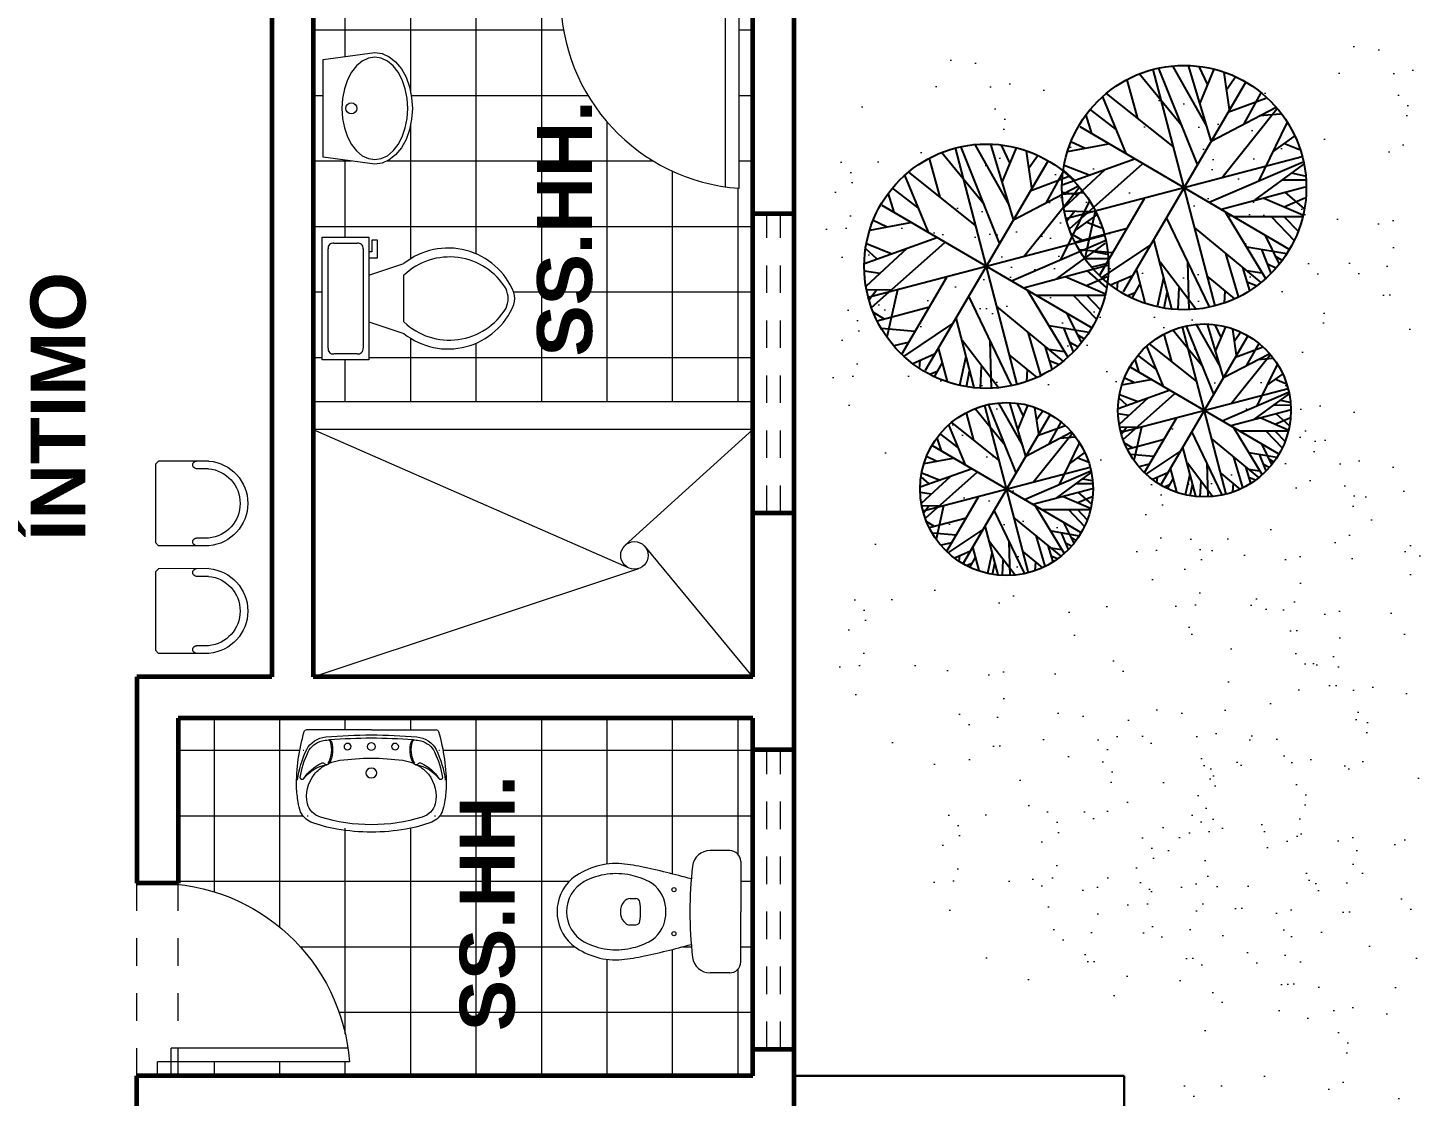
# Model space of a CAD drawing. Header units: millimetres. Extents: x 287 to 445, y 520 to 576.
# Drawn here: x 360.89 to 365.92, y 547.89 to 551.77 of the extents above; entities that cross this region are included whole.
import ezdxf

# ---------------------------------------------------------------- set-up
doc = ezdxf.new("R2010")
doc.units = ezdxf.units.MM
doc.header["$LTSCALE"] = 0.015
doc.linetypes.add('DASHED2', pattern=[9.525, 6.35, -3.175])
for name, color, linetype, lineweight in [('Muebles', 11, 'Continuous', 20), ('Muros', 41, 'Continuous', 60), ('Muros Bajos', 20, 'Continuous', 30), ('pasto', 56, 'Continuous', 5), ('Proyecciones', 46, 'Continuous', 0), ('Puertas', 31, 'Continuous', 20), ('Texto', 133, 'Continuous', 20), ('Texturas', 38, 'Continuous', 0), ('Ventanas', 130, 'Continuous', 20)]:
    doc.layers.add(name, color=color, linetype=linetype, lineweight=lineweight)
doc.layers.add('puntos alameda', color=94, linetype='Continuous')
pattern_1 = [(270, (-171.35843, 957.05423), (0.238125, 1e-17), []), (7e-15, (-171.35843, 957.05423), (0, 0.238125), [])]

# ---------------------------------------------------------------- blocks, each defined once
blk = doc.blocks.new('Inodoro01')
at = {"layer": 'Muebles'}
for p, q in [((431.0297, 548.5726), (430.9581, 548.5726)), ((431.0697, 548.5326), (431.0697, 548.3501)), ((430.6681, 548.3981), (430.6881, 548.3981)), ((431.0697, 548.1676), (431.0697, 548.3501)), ((430.6681, 548.3021), (430.6881, 548.3021)), ((431.0297, 548.1276), (430.9581, 548.1276))]:
    blk.add_line(p, q, dxfattribs=at)
for centre in [(430.8267, 548.4301), (430.8267, 548.2701)]:
    blk.add_circle(centre, 0.0075, dxfattribs=at)
for centre, radius, start, end in [((430.9581, 548.5086), 0.064, 90, 173.2069), ((431.0297, 548.5326), 0.04, 0, 90), ((430.6163, 548.2653), 0.26, 87.6972, 128.7131), ((430.581, 547.9269), 0.6, 77.7093, 85.6206), ((430.2071, 546.064), 2.5, 74.1539, 78.4256), ((432.2887, 548.3501), 1.404, 173.2069, 180), ((430.5617, 548.3501), 0.16, 132.4362, 180), ((430.5617, 548.3501), 0.1256, 119.1161, 180), ((430.6168, 548.2388), 0.2497, 77.6166, 117.7303), ((430.62, 548.2378), 0.25, 62.5973, 78.3805), ((430.6818, 548.3571), 0.1156, 6.2419, 62.5973), ((430.6681, 548.3681), 0.03, 90, 143.1301), ((430.6881, 548.3831), 0.015, 6.6492, 90), ((430.5617, 548.3501), 0.16, 180, 227.5638), ((430.5617, 548.3501), 0.1256, 180, 240.8839), ((430.6921, 548.3501), 0.06, 143.1301, 180), ((430.6921, 548.3501), 0.06, 180, 216.8699), ((430.4051, 548.3501), 0.3, 0, 6.6492), ((430.4051, 548.3501), 0.3, 353.3508, 0), ((430.6178, 548.3501), 0.18, 0, 6.2419), ((430.6178, 548.3501), 0.18, 353.7581, 0), ((432.2887, 548.3501), 1.404, 180, 186.7931), ((430.6681, 548.3321), 0.03, 216.8699, 270), ((430.6881, 548.3171), 0.015, 270, 353.3508), ((430.6818, 548.3431), 0.1156, 297.4027, 353.7581), ((430.6163, 548.4349), 0.26, 231.2869, 272.3028), ((430.6168, 548.4614), 0.2497, 242.2697, 282.3834), ((430.62, 548.4624), 0.25, 281.6195, 297.4027), ((430.2071, 550.6363), 2.5, 281.5744, 285.8461), ((430.581, 548.7734), 0.6, 274.3794, 282.2907), ((430.9581, 548.1916), 0.064, 186.7931, 270), ((431.0297, 548.1676), 0.04, 270, 0)]:
    blk.add_arc(centre, radius, start, end, dxfattribs=at)
blk = doc.blocks.new('lavado01')
at = {"layer": 'Muebles'}
for q in [(431.0722, 547.9867), (431.0722, 547.5185)]:
    blk.add_line((431.0722, 547.7526), q, dxfattribs=at)
for centre, major_axis, start_param, end_param in [((430.7978, 547.9372), (0, -0.0778), 3.509542, 4.233442), ((430.8276, 547.8298), (0, -0.1902), 3.251717, 3.471059), ((430.8305, 547.8326), (0, -0.1556), 2.530502, 3.344376), ((430.897, 547.3344), (0, -0.6916), 3.197279, 3.285244), ((430.8705, 547.1605), (0, -0.8644), 2.885319, 3.151657), ((430.8462, 547.5919), (0, -0.4322), 2.729477, 3.031053), ((430.897, 548.0045), (0, -0.00692), 3.004018, 5.780923), ((430.8263, 547.8598), (0, -0.1582), 2.058891, 2.638863), ((430.8305, 547.8883), (0, -0.1313), 1.774316, 2.565809), ((430.8462, 547.5919), (0, -0.4234), 2.745531, 3.004018), ((431.063, 547.9867), (0, -0.0104), 1.570796, 2.885319), ((431.162, 547.7737), (0, -0.5187), 4.317781, 4.509376), ((430.8158, 547.913), (0, -0.0735), 3.344376, 4.377766), ((430.8393, 547.8467), (0, -0.1383), 2.12516, 2.530502), ((430.9648, 547.9108), (0, -0.0778), 1.848555, 2.745531), ((430.9695, 547.9091), (0, -0.086), 1.671495, 2.729477), ((431.2259, 547.7526), (0, -0.5619), 4.377766, 4.712389), ((430.954, 547.9149), (0, -0.0104), 3.796945, 5.851261), ((430.9437, 547.9299), (0, -0.00864), 0.655353, 2.058891), ((430.9512, 547.9082), (0, -0.00134), 2.680944, 4.925095), ((430.9984, 548.0232), (0, -0.1297), -0.432135, 0.265821), ((430.8393, 547.8467), (0, -0.1383), 1.718468, 2.006825), ((430.9984, 548.0232), (0, -0.1253), -0.432135, 0.265821), ((431.0266, 547.9126), (0, -0.0104), 0.114993, 1.263752), ((431.0263, 547.9081), (0, -0.0104), 0.265821, 1.699459), ((430.8982, 547.8895), (0, -0.1556), 1.699459, 1.848555), ((429.593, 547.7526), (0, -1.6303), 1.570796, 1.664023), ((429.593, 547.7526), (0, -1.6425), 1.570796, 1.671495), ((431.2758, 547.7526), (0, -0.6483), 4.517416, 4.712389), ((430.2769, 547.7526), (0, -0.778), 1.570796, 1.718468), ((431.2758, 547.7526), (0, -0.6483), 4.712389, 4.907362), ((431.2259, 547.7526), (0, -0.5619), -1.570796, -1.236173), ((430.2769, 547.7526), (0, -0.778), 1.423124, 1.570796), ((429.593, 547.7526), (0, -1.6303), 1.47757, 1.570796), ((429.593, 547.7526), (0, -1.6425), 1.470097, 1.570796), ((430.8393, 547.6585), (0, -0.1383), 1.134768, 1.423124), ((431.162, 547.7316), (0, -0.5187), -1.367783, -1.176189), ((430.8305, 547.6169), (0, -0.1313), 0.575783, 1.367277), ((430.954, 547.5904), (0, -0.0104), 3.573517, 5.627833), ((430.9512, 547.5971), (0, -0.00134), 4.499683, 6.743833), ((430.9984, 547.4821), (0, -0.1297), 2.875772, 3.573728), ((430.9984, 547.4821), (0, -0.1253), 2.875772, 3.573728), ((431.0266, 547.5927), (0, -0.0104), 1.87784, 3.0266), ((431.0263, 547.5972), (0, -0.0104), 1.442133, 2.875772), ((430.8982, 547.6158), (0, -0.1556), 1.293038, 1.442133), ((430.8158, 547.5922), (0, -0.0735), -1.236173, -0.202783), ((430.8305, 547.6727), (0, -0.1556), -0.202783, 0.61109), ((430.8263, 547.6454), (0, -0.1582), 0.502729, 1.082702), ((430.8393, 547.6585), (0, -0.1383), 0.61109, 1.016433), ((430.9437, 547.5753), (0, -0.00864), 1.082702, 2.48624), ((430.9648, 547.5945), (0, -0.0778), 0.396061, 1.293038), ((430.9695, 547.5962), (0, -0.086), 0.412116, 1.470097), ((430.7978, 547.568), (0, -0.0778), -1.09185, -0.36795), ((430.8276, 547.6754), (0, -0.1902), -0.329466, -0.110124), ((430.8705, 548.3447), (0, -0.8644), -0.010064, 0.256274), ((430.8462, 547.9134), (0, -0.4322), 0.11054, 0.412116), ((430.897, 547.5008), (0, -0.00692), 3.643855, 6.42076), ((430.8462, 547.9133), (0, -0.4234), 0.137574, 0.396061), ((431.063, 547.5185), (0, -0.0104), 0.256274, 1.570796), ((430.897, 548.1708), (0, -0.6916), -0.143651, -0.055686)]:
    blk.add_ellipse(centre, major_axis=major_axis, ratio=0.888889, start_param=start_param, end_param=end_param, dxfattribs=at)
for centre, major_axis in [((431.0107, 547.8391), (0, -0.013)), ((430.9147, 547.7526), (0, -0.0199)), ((431.0107, 547.7526), (0, -0.0151)), ((431.0107, 547.6662), (0, -0.013))]:
    blk.add_ellipse(centre, major_axis=major_axis, ratio=0.888889, dxfattribs=at)
blk = doc.blocks.new('P02')
at = {"layer": 'Proyecciones', "linetype": 'DASHED2'}
for p, q in [((454.1652, 543.0906), (454.8652, 543.0906)), ((454.1652, 542.9406), (454.8652, 542.9406))]:
    blk.add_line(p, q, dxfattribs=at)
at = {"layer": 'Puertas'}
for p, q in [((454.2152, 543.7138), (454.2152, 543.0156)), ((454.2652, 543.7084), (454.2652, 543.0656)), ((454.1652, 543.0656), (454.2652, 543.0656)), ((454.1652, 543.0156), (454.2152, 543.0156))]:
    blk.add_line(p, q, dxfattribs=at)
blk.add_arc((454.1652, 543.0156), 0.7, 0, 85.904, dxfattribs=at)
blk = doc.blocks.new('inodoro 02')
at = {"layer": 'Muebles'}
for p, q in [((418.6054, 542.4578, 0.0856), (418.6054, 542.9032, 0.0856)), ((418.6054, 542.9032, 0.0856), (418.7751, 542.9032, 0.0856)), ((418.6266, 542.5002, 0.0856), (418.6266, 542.8608, 0.0856)), ((418.6478, 542.882, 0.0856), (418.7327, 542.882, 0.0856)), ((418.7539, 542.8608, 0.0856), (418.7539, 542.5002, 0.0856)), ((418.7751, 542.9032, 0.0856), (418.7751, 542.4578, 0.0856)), ((418.8069, 542.8926, 0.0856), (418.7857, 542.8926, 0.0856)), ((418.7857, 542.8926, 0.0856), (418.7857, 542.8502, 0.0856)), ((418.8069, 542.829, 0.0856), (418.8069, 542.8926, 0.0856)), ((418.7857, 542.8502, 0.0856), (418.7751, 542.8502, 0.0856)), ((418.7751, 542.829, 0.0856), (418.8069, 542.829, 0.0856)), ((418.7751, 542.7654, 0.0856), (418.9024, 542.8078, 0.0856)), ((418.9024, 542.5957, 0.0856), (418.9024, 542.7654, 0.0856)), ((418.7751, 542.5957, 0.0856), (418.9024, 542.5532, 0.0856)), ((418.7751, 542.4578, 0.0856), (418.6054, 542.4578, 0.0856)), ((418.7327, 542.479, 0.0856), (418.6478, 542.479, 0.0856))]:
    blk.add_line(p, q, dxfattribs=at)
for centre, radius, start, end in [((418.6452, 542.8635, 0.0856), 0.0187, 81.8699, 188.1301), ((418.7353, 542.8635, 0.0856), 0.0187, 351.8699, 98.1301), ((419.0632, 542.6059, 0.0856), 0.2581, 22.0286, 128.5309), ((419.0682, 542.5914, 0.0856), 0.2403, 31.0532, 133.6323), ((419.1967, 542.6805, 0.0856), 0.0848, 335.7318, 24.2682), ((419.0632, 542.7552, 0.0856), 0.2581, 231.4693, 337.9716), ((419.2205, 542.6805, 0.0856), 0.0848, 344.8605, 15.1395), ((419.0682, 542.7696, 0.0856), 0.2403, 226.3679, 328.947), ((418.6452, 542.4976, 0.0856), 0.0187, 171.8699, 278.1301), ((418.7353, 542.4976, 0.0856), 0.0187, 261.8699, 8.1301)]:
    blk.add_arc(centre, radius, start, end, dxfattribs=at)
blk = doc.blocks.new('lavado 02')
at = {"layer": 'Muebles', "linetype": 'Continuous'}
for p, q in [((419.4792, 542.2666), (419.5047, 542.4545)), ((419.5047, 542.4545), (419.859, 542.4545)), ((419.5047, 542.4542), (419.5048, 542.4542)), ((419.8588, 542.4542), (419.859, 542.4542)), ((419.859, 542.4545), (419.885, 542.2666)), ((419.5784, 542.3661), (419.5502, 542.3512)), ((419.6106, 542.3771), (419.5784, 542.3661)), ((419.6455, 542.384), (419.6106, 542.3771)), ((419.6818, 542.3863), (419.6455, 542.384)), ((419.7182, 542.384), (419.6818, 542.3863)), ((419.7531, 542.3771), (419.7182, 542.384)), ((419.7853, 542.3661), (419.7531, 542.3771)), ((419.8135, 542.3512), (419.7853, 542.3661)), ((419.5098, 542.3124), (419.4992, 542.2899)), ((419.527, 542.3331), (419.5098, 542.3124)), ((419.5502, 542.3512), (419.527, 542.3331)), ((419.8367, 542.3331), (419.8135, 542.3512)), ((419.8539, 542.3124), (419.8367, 542.3331)), ((419.8645, 542.2899), (419.8539, 542.3124)), ((419.4826, 542.2399), (419.4792, 542.2666)), ((419.4992, 542.2899), (419.4961, 542.2666)), ((419.4961, 542.2666), (419.4992, 542.2432)), ((419.868, 542.2666), (419.8645, 542.2899)), ((419.8645, 542.2432), (419.868, 542.2666)), ((419.885, 542.2666), (419.8811, 542.2399)), ((419.4942, 542.2142), (419.4826, 542.2399)), ((419.5129, 542.1906), (419.4942, 542.2142)), ((419.4992, 542.2432), (419.5098, 542.2208)), ((419.5098, 542.2208), (419.527, 542.2001)), ((419.8367, 542.2001), (419.8539, 542.2208)), ((419.8695, 542.2142), (419.8507, 542.1906)), ((419.8539, 542.2208), (419.8645, 542.2432)), ((419.8811, 542.2399), (419.8695, 542.2142)), ((419.5382, 542.1698), (419.5129, 542.1906)), ((419.527, 542.2001), (419.5502, 542.1819)), ((419.569, 542.1528), (419.5382, 542.1698)), ((419.5502, 542.1819), (419.5784, 542.167)), ((419.6041, 542.1402), (419.569, 542.1528)), ((419.5784, 542.167), (419.6106, 542.156)), ((419.6106, 542.156), (419.6455, 542.1492)), ((419.7182, 542.1492), (419.7531, 542.156)), ((419.7531, 542.156), (419.7853, 542.167)), ((419.7947, 542.1528), (419.7596, 542.1402)), ((419.7853, 542.167), (419.8135, 542.1819)), ((419.8255, 542.1698), (419.7947, 542.1528)), ((419.8135, 542.1819), (419.8367, 542.2001)), ((419.8507, 542.1906), (419.8255, 542.1698)), ((419.6422, 542.1324), (419.6041, 542.1402)), ((419.6818, 542.1298), (419.6422, 542.1324)), ((419.6455, 542.1492), (419.6818, 542.1469)), ((419.6818, 542.1469), (419.7182, 542.1492)), ((419.7215, 542.1324), (419.6818, 542.1298)), ((419.7596, 542.1402), (419.7215, 542.1324))]:
    blk.add_line(p, q, dxfattribs=at)
blk.add_circle((419.6818, 542.3518), 0.0203, dxfattribs=at)
blk = doc.blocks.new('sila')
at = {"layer": 'Muebles'}
for p, q in [((422.0537, 545.4777), (421.9238, 545.3478)), ((422.0726, 545.457), (422.0418, 545.4262)), ((421.9238, 545.332), (421.9238, 545.3478)), ((422.1258, 545.1301), (421.9238, 545.332)), ((422.2508, 545.2788), (422.22, 545.248)), ((422.2715, 545.2599), (422.1416, 545.1301)), ((422.1416, 545.1301), (422.1258, 545.1301))]:
    blk.add_line(p, q, dxfattribs=at)
for centre, radius, start, end in [((422.1531, 545.3593), 0.1546, 319.9791, 130.0209), ((422.1531, 545.3593), 0.1266, 320.5027, 129.4973), ((422.0319, 545.4361), 0.014, 135, 315), ((422.2299, 545.2381), 0.014, 135, 315)]:
    blk.add_arc(centre, radius, start, end, dxfattribs=at)
blk = doc.blocks.new('Tree - deciduous plan')
for p, q in [((-22.0458, 42.0753), (-16.5881, 57.6486)), ((-21.1656, 55.8436), (-0.0388, 45.0094)), ((-12.5388, 54.9406), (-7.9613, 59.4546)), ((-12.3627, 32.1443), (-12.5388, 58.7776)), ((-5.3205, 59.6806), (16.5105, 16.7963)), ((2.426, 54.9406), (-1.4472, 59.9056)), ((0, 59.9996), (0, -60)), ((0.4894, 48.6208), (3.6584, 59.6806)), ((18.2711, 35.5298), (5.419, 59.6806)), ((9.8203, 51.5549), (12.8133, 58.5516)), ((19.6795, 19.5047), (16.3344, 57.6486)), ((17.0387, 51.1035), (23.2006, 55.1666)), ((-32.6092, 50.4264), (-23.2782, 23.5674)), ((-31.2008, 51.1035), (-0.2149, 20.1818)), ((-26.4472, 46.5894), (-26.2712, 53.8116)), ((17.7429, 43.6552), (25.4894, 54.2636)), ((31.6513, 50.8778), (30.2429, 30.5643)), ((31.1232, 42.5267), (35.8767, 48.1693)), ((42, 42), (-42, -42)), ((42, -42), (-42, 42)), ((-40.1797, 44.558), (-36.4825, 43.2038)), ((-37.0107, 47.0408), (-35.25, 35.5298)), ((-45.8134, 38.2383), (-40.5318, 33.0471)), ((-43.8768, 36.4326), (-44.405, 40.2696)), ((36.2288, 25.1474), (48.9049, 35.0784)), ((37.1091, 37.1098), (46.6161, 37.5612)), ((-53.2078, 27.4044), (-40.1797, 20.859)), ((-49.8627, 32.8214), (-32.7853, 32.8214)), ((23.3767, 23.3417), (53.3063, 27.4044)), ((-32.2571, 20.6333), (-59.1937, 9.348)), ((-56.0247, 20.859), (-20.8134, 20.859)), ((-54.7923, 24.4702), (-47.75, 21.0847)), ((54.3626, 25.3731), (20.9119, 0.3198)), ((-57.081, 17.9248), (-47.0458, 14.7649)), ((38.5175, 13.4107), (58.2359, 13.6364)), ((-59.7219, 2.8025), (-12.0106, 12.0565)), ((-58.6656, 12.7336), (-35.9543, 7.5424)), ((29.3626, -6.6771), (59.4682, 7.091)), ((-54.6162, -24.7335), (-20.2853, 0.0941)), ((-60, 0), (60, 0)), ((-59.7219, -4.8714), (-54.2641, -6.6771)), ((-45.2853, -0.1316), (-59.0177, -10.0627)), ((9.2922, -9.1598), (59.6443, -2.8401)), ((-58.4895, -12.3197), (-36.4825, -11.6426)), ((-10.074, -10.0627), (-2.5036, -59.7178)), ((26.3697, -18.4138), (58.9401, -9.8369)), ((-57.081, -18.4138), (-45.2853, -17.9624)), ((-52.6797, -18.188), (-55.4966, -22.0251)), ((-53.2078, -27.442), (-16.7641, -16.6081)), ((-47.2219, -19.3166), (-50.2148, -26.3135)), ((-19.9331, -20.2194), (-28.5599, -52.721)), ((-14.8275, -15.0282), (-14.6515, -57.6865)), ((-0.0388, -19.0909), (25.8415, -53.8495)), ((18.6232, -18.6394), (26.7218, -53.3981)), ((18.7992, -18.6394), (57.3556, -17.2853)), ((38.1654, -18.188), (52.426, -29.0219)), ((-35.9543, -22.4765), (-44.0529, -40.5329)), ((45.9119, -24.0564), (55.595, -22.2508)), ((-38.9472, -29.0219), (-51.4472, -30.6018)), ((-46.5177, -30.1504), (-49.5106, -33.536)), ((-32.4331, -32.4075), (-48.1021, -35.5674)), ((-14.6515, -32.1818), (-3.912, -59.4922)), ((30.419, -30.1504), (32.3556, -50.0125)), ((31.4753, -31.279), (49.6091, -33.3103)), ((41.5105, -32.6332), (46.088, -38.0501)), ((-43.7008, -34.6645), (-46.6937, -37.373)), ((-24.6867, -37.8244), (-38.7712, -45.7241)), ((-14.6515, -36.2445), (-27.6797, -52.9467)), ((-6.2008, -36.2445), (17.919, -57.0094)), ((22.8485, -36.4702), (35.3485, -48.4326)), ((-26.2712, -43.9185), (-34.7219, -48.6583)), ((-14.6515, -47.3041), (-25.0388, -54.3009)), ((-21.5177, -45.4984), (-19.9331, -56.1065)), ((-8.4895, -47.5298), (-11.4825, -58.5893)), ((5.9471, -46.6269), (10.5246, -58.5893)), ((24.7852, -44.8213), (23.0246, -54.978)), ((-6.3768, -52.721), (-9.3698, -58.815)), ((8.4119, -53.1724), (3.8344, -59.4922))]:
    blk.add_line(p, q)
blk.add_circle((0, 0), 60)

msp = doc.modelspace()

# ---------------------------------------------------------------- hatches: boundary and pattern name
at = {"layer": 'pasto', "ltscale": 0.3}
h = msp.add_hatch(dxfattribs=at)
h.set_pattern_fill('AR-SAND', color=256, scale=0.008, angle=90, style=0)
h.set_pattern_definition([(52.5, (145.93798, 567.0669), (0.3915306, -0.01280025), [0, -0.308864, 0, -0.34544, 0, -0.3302]), (82.5, (145.938, 567.0669), (0.5734601, 0.3596186), [0, -0.166624, 0, -0.278384, 0, -0.10668]), (122.5, (145.93798, 566.81695), (0.00114975, 0.6327939), [0, -0.1016, 0, -0.36576, 0, -0.47752]), (132.5, (145.938, 566.81695), (0.1783435, 0.6108452), [0, -0.0508, 0, -0.239776, 0, -0.27432])])
edge = h.paths.add_edge_path()
edge.add_arc((365.7924, 551.131), 0.5882, 90, 450, ccw=False)
h = msp.add_hatch(dxfattribs=at)
h.set_pattern_fill('AR-SAND', color=256, scale=0.008, angle=90, style=0)
h.set_pattern_definition([(52.5, (144.47133, 567.01793), (0.3915306, -0.01280025), [0, -0.308864, 0, -0.34544, 0, -0.3302]), (82.5, (144.47133, 567.01793), (0.5734601, 0.3596186), [0, -0.166624, 0, -0.278384, 0, -0.10668]), (122.5, (144.47133, 566.768), (0.00114975, 0.6327939), [0, -0.1016, 0, -0.36576, 0, -0.47752]), (132.5, (144.47133, 566.768), (0.1783435, 0.6108452), [0, -0.0508, 0, -0.239776, 0, -0.27432])])
edge = h.paths.add_edge_path()
edge.add_arc((364.3258, 551.082), 0.5882, 90, 450, ccw=False)
h = msp.add_hatch(dxfattribs=at)
h.set_pattern_fill('AR-SAND', color=256, scale=0.008, angle=90, style=0)
h.set_pattern_definition([(52.5, (145.2291, 566.87106), (0.3915306, -0.01280025), [0, -0.308864, 0, -0.34544, 0, -0.3302]), (82.5, (145.2291, 566.87106), (0.5734601, 0.3596186), [0, -0.166624, 0, -0.278384, 0, -0.10668]), (122.5, (145.2291, 566.62112), (0.00114975, 0.6327939), [0, -0.1016, 0, -0.36576, 0, -0.47752]), (132.5, (145.2291, 566.6211), (0.1783435, 0.6108452), [0, -0.0508, 0, -0.239776, 0, -0.27432])])
edge = h.paths.add_edge_path()
edge.add_arc((365.0836, 550.9352), 0.5882, 90, 450, ccw=False)
h = msp.add_hatch(dxfattribs=at)
h.set_pattern_fill('AR-SAND', color=256, scale=0.008, angle=90, style=0)
h.set_pattern_definition([(52.5, (144.49577, 566.4794), (0.3915306, -0.01280025), [0, -0.308864, 0, -0.34544, 0, -0.3302]), (82.5, (144.49577, 566.4794), (0.5734601, 0.3596186), [0, -0.166624, 0, -0.278384, 0, -0.10668]), (122.5, (144.49577, 566.22946), (0.00114975, 0.6327939), [0, -0.1016, 0, -0.36576, 0, -0.47752]), (132.5, (144.4958, 566.22946), (0.1783435, 0.6108452), [0, -0.0508, 0, -0.239776, 0, -0.27432])])
edge = h.paths.add_edge_path()
edge.add_arc((364.3502, 550.5435), 0.5882, 90, 450, ccw=False)
h = msp.add_hatch(dxfattribs=at)
h.set_pattern_fill('AR-SAND', color=256, scale=0.008, angle=90, style=0)
h.set_pattern_definition([(52.5, (145.60026, 565.846), (0.3915306, -0.01280025), [0, -0.308864, 0, -0.34544, 0, -0.3302]), (82.5, (145.60026, 565.846), (0.5734601, 0.3596186), [0, -0.166624, 0, -0.278384, 0, -0.10668]), (122.5, (145.60026, 565.59607), (0.00114975, 0.6327939), [0, -0.1016, 0, -0.36576, 0, -0.47752]), (132.5, (145.60026, 565.59607), (0.1783435, 0.6108452), [0, -0.0508, 0, -0.239776, 0, -0.27432])])
edge = h.paths.add_edge_path()
edge.add_arc((365.4547, 549.9101), 0.5882, 90, 450, ccw=False)
h = msp.add_hatch(dxfattribs=at)
h.set_pattern_fill('AR-SAND', color=256, scale=0.008, angle=90, style=0)
h.set_pattern_definition([(52.5, (145.74243, 565.6471), (0.3915306, -0.01280025), [0, -0.308864, 0, -0.34544, 0, -0.3302]), (82.5, (145.74243, 565.6471), (0.5734601, 0.3596186), [0, -0.166624, 0, -0.278384, 0, -0.10668]), (122.5, (145.74243, 565.39717), (0.00114975, 0.6327939), [0, -0.1016, 0, -0.36576, 0, -0.47752]), (132.5, (145.74243, 565.3972), (0.1783435, 0.6108452), [0, -0.0508, 0, -0.239776, 0, -0.27432])])
edge = h.paths.add_edge_path()
edge.add_arc((365.5969, 549.7112), 0.5882, 90, 450, ccw=False)
h = msp.add_hatch(dxfattribs=at)
h.set_pattern_fill('AR-SAND', color=256, scale=0.008, angle=90, style=0)
h.set_pattern_definition([(52.5, (144.52022, 565.4268), (0.3915306, -0.01280025), [0, -0.308864, 0, -0.34544, 0, -0.3302]), (82.5, (144.5202, 565.4268), (0.5734601, 0.3596186), [0, -0.166624, 0, -0.278384, 0, -0.10668]), (122.5, (144.52022, 565.17686), (0.00114975, 0.6327939), [0, -0.1016, 0, -0.36576, 0, -0.47752]), (132.5, (144.5202, 565.17686), (0.1783435, 0.6108452), [0, -0.0508, 0, -0.239776, 0, -0.27432])])
edge = h.paths.add_edge_path()
edge.add_arc((364.3747, 549.4909), 0.5882, 90, 450, ccw=False)
h = msp.add_hatch(dxfattribs=at)
h.set_pattern_fill('AR-SAND', color=256, scale=0.008, angle=90, style=0)
h.set_pattern_definition([(52.5, (145.79143, 564.82375), (0.3915306, -0.01280025), [0, -0.308864, 0, -0.34544, 0, -0.3302]), (82.5, (145.79143, 564.82375), (0.5734601, 0.3596186), [0, -0.166624, 0, -0.278384, 0, -0.10668]), (122.5, (145.79143, 564.57382), (0.00114975, 0.6327939), [0, -0.1016, 0, -0.36576, 0, -0.47752]), (132.5, (145.79143, 564.5738), (0.1783435, 0.6108452), [0, -0.0508, 0, -0.239776, 0, -0.27432])])
edge = h.paths.add_edge_path()
edge.add_arc((365.6459, 548.8879), 0.5882, 90, 450, ccw=False)
h = msp.add_hatch(dxfattribs=at)
h.set_pattern_fill('AR-SAND', color=256, scale=0.008, angle=90, style=0)
h.set_pattern_definition([(52.5, (145.22172, 564.65502), (0.3915306, -0.01280025), [0, -0.308864, 0, -0.34544, 0, -0.3302]), (82.5, (145.2217, 564.655), (0.5734601, 0.3596186), [0, -0.166624, 0, -0.278384, 0, -0.10668]), (122.5, (145.2217, 564.4051), (0.00114975, 0.6327939), [0, -0.1016, 0, -0.36576, 0, -0.47752]), (132.5, (145.2217, 564.4051), (0.1783435, 0.6108452), [0, -0.0508, 0, -0.239776, 0, -0.27432])])
edge = h.paths.add_edge_path()
edge.add_arc((365.0762, 548.7191), 0.5882, 90, 450, ccw=False)
h = msp.add_hatch(dxfattribs=at)
h.set_pattern_fill('AR-SAND', color=256, scale=0.008, angle=90, style=0)
h.set_pattern_definition([(52.5, (144.86244, 564.64348), (0.3915306, -0.01280025), [0, -0.308864, 0, -0.34544, 0, -0.3302]), (82.5, (144.86244, 564.6435), (0.5734601, 0.3596186), [0, -0.166624, 0, -0.278384, 0, -0.10668]), (122.5, (144.86244, 564.39354), (0.00114975, 0.6327939), [0, -0.1016, 0, -0.36576, 0, -0.47752]), (132.5, (144.86244, 564.39354), (0.1783435, 0.6108452), [0, -0.0508, 0, -0.239776, 0, -0.27432])])
edge = h.paths.add_edge_path()
edge.add_arc((364.7169, 548.7076), 0.5882, 90, 450, ccw=False)
h = msp.add_hatch(dxfattribs=at)
h.set_pattern_fill('AR-SAND', color=256, scale=0.008, angle=90, style=0)
h.set_pattern_definition([(52.5, (145.56707, 564.5608), (0.3915306, -0.01280025), [0, -0.308864, 0, -0.34544, 0, -0.3302]), (82.5, (145.56707, 564.5608), (0.5734601, 0.3596186), [0, -0.166624, 0, -0.278384, 0, -0.10668]), (122.5, (145.56707, 564.31086), (0.00114975, 0.6327939), [0, -0.1016, 0, -0.36576, 0, -0.47752]), (132.5, (145.56707, 564.31086), (0.1783435, 0.6108452), [0, -0.0508, 0, -0.239776, 0, -0.27432])])
edge = h.paths.add_edge_path()
edge.add_arc((365.4215, 548.6249), 0.5882, 90, 450, ccw=False)
h = msp.add_hatch(dxfattribs=at)
h.set_pattern_fill('AR-SAND', color=256, scale=0.008, angle=90, style=0)
h.set_pattern_definition([(52.5, (145.71938, 563.65863), (0.3915306, -0.01280025), [0, -0.308864, 0, -0.34544, 0, -0.3302]), (82.5, (145.7194, 563.65863), (0.5734601, 0.3596186), [0, -0.166624, 0, -0.278384, 0, -0.10668]), (122.5, (145.71938, 563.4087), (0.00114975, 0.6327939), [0, -0.1016, 0, -0.36576, 0, -0.47752]), (132.5, (145.7194, 563.4087), (0.1783435, 0.6108452), [0, -0.0508, 0, -0.239776, 0, -0.27432])])
edge = h.paths.add_edge_path()
edge.add_arc((365.5738, 547.7227), 0.5882, 90, 450, ccw=False)
at = {"layer": 'Texturas'}
h = msp.add_hatch(dxfattribs=at)
h.set_pattern_fill('NET,_O', color=256, scale=0.075, angle=90)
h.set_pattern_definition(pattern_1)
h.paths.add_polyline_path([(363.5245, 550.4131), (363.5245, 551.8131), (363.4745, 551.8131), (363.4745, 551.1898, -0.362752), (362.8286, 551.8131), (362.8245, 551.8131), (361.9245, 551.8131), (361.9245, 550.4131)])
h.paths.add_polyline_path([(362.6549, 550.7669, -0.501323), (362.2548, 550.6618), (362.1276, 550.7042), (362.1276, 550.5663), (361.9579, 550.5663), (361.9579, 551.0118), (362.1276, 551.0118), (362.1276, 550.9587), (362.1382, 550.9587), (362.1382, 551.0012), (362.1594, 551.0012), (362.1594, 550.9375), (362.1276, 550.9375), (362.1276, 550.8739), (362.2548, 550.9163, -0.501317), (362.6549, 550.8112, -0.132891)], flags=16)
h.paths.add_polyline_path([(362.6265, 550.7542, -0.48008), (362.2548, 550.7042), (362.2548, 550.8739, -0.48008), (362.6265, 550.8239, -0.215004)], flags=0)
h.paths.add_polyline_path([(362.1064, 550.6087, -0.5), (362.0851, 550.5875), (362.0003, 550.5875, -0.5), (361.9791, 550.6087), (361.9791, 550.9694, -0.5), (362.0003, 550.9906), (362.0851, 550.9906, -0.5), (362.1064, 550.9694)], flags=0)
h.paths.add_polyline_path([(362.2457, 551.3369), (362.2249, 551.3116), (362.2013, 551.2929), (362.1756, 551.2813), (362.1489, 551.2779), (361.961, 551.3034), (361.961, 551.6577), (362.1489, 551.6837), (362.1756, 551.6798), (362.2013, 551.6682), (362.2249, 551.6494), (362.2457, 551.6242), (362.2627, 551.5934), (362.2753, 551.5583), (362.2831, 551.5202), (362.2857, 551.4805), (362.2831, 551.4409), (362.2753, 551.4028), (362.2627, 551.3677)], flags=16)
h.paths.add_polyline_path([(362.2336, 551.3489), (362.2154, 551.3257), (362.1948, 551.3085), (362.1723, 551.2979), (362.1489, 551.2948), (362.1256, 551.2979), (362.1031, 551.3085), (362.0825, 551.3257), (362.0643, 551.3489), (362.0494, 551.3771), (362.0384, 551.4093), (362.0316, 551.4442), (362.0293, 551.4805), (362.0316, 551.5169), (362.0384, 551.5518), (362.0494, 551.584), (362.0643, 551.6122), (362.0825, 551.6354), (362.1031, 551.6526), (362.1256, 551.6632), (362.1489, 551.6668), (362.1723, 551.6632), (362.1948, 551.6526), (362.2154, 551.6354), (362.2336, 551.6122), (362.2485, 551.584), (362.2595, 551.5518), (362.2663, 551.5169), (362.2686, 551.4805), (362.2663, 551.4442), (362.2595, 551.4093), (362.2485, 551.3771)], flags=0)
h.paths.add_polyline_path([(362.0637, 551.4602, -1), (362.0637, 551.5008, -1)], flags=0)
h.paths.add_polyline_path([(362.9672, 551.5199), (362.9672, 550.5677), (362.7102, 550.5677), (362.7102, 551.5199)], flags=25)
h = msp.add_hatch(dxfattribs=at)
h.set_pattern_fill('NET,_O', color=256, scale=0.075, angle=90)
h.set_pattern_definition(pattern_1)
h.paths.add_polyline_path([(363.5245, 547.9631), (363.5245, 549.2631), (361.4332, 549.2631), (361.4332, 548.6631), (361.4332, 548.659, -0.362752), (362.0564, 548.0131), (361.4332, 548.0131), (361.4332, 547.9631)])
h.paths.add_polyline_path([(363.119, 548.3964, -0.034533), (363.0371, 548.3844, -0.180901), (362.8641, 548.4413, -0.210568), (362.812, 548.5594, -0.210568), (362.8641, 548.6775, -0.180901), (363.0371, 548.7344, -0.034533), (363.119, 548.7224, -0.018641), (363.3001, 548.6782, -0.008455), (363.3049, 548.7255, -0.379899), (363.3684, 548.7819), (363.44, 548.7819, -0.414214), (363.48, 548.7419), (363.48, 548.5594), (363.48, 548.3769, -0.414214), (363.44, 548.3369), (363.3684, 548.3369, -0.379899), (363.3049, 548.3933, -0.008455), (363.3001, 548.4406, -0.018641)], flags=16)
h.paths.add_polyline_path([(363.2071, 548.579, 0.250976), (363.1454, 548.6691, 0.068976), (363.0807, 548.692, 0.176838), (362.9109, 548.6691, 0.272087), (362.8464, 548.5594, 0.272087), (362.9109, 548.4497, 0.176838), (363.0807, 548.4268, 0.068976), (363.1454, 548.4498, 0.250976), (363.2071, 548.5398, 0.027242), (363.2081, 548.5594, 0.027242)], flags=0)
h.paths.add_polyline_path([(363.237, 548.4869, -1), (363.237, 548.4719, -1)], flags=0)
h.paths.add_polyline_path([(363.0985, 548.5114), (363.0784, 548.5114, -0.236068), (363.0544, 548.5234, -0.162278), (363.0424, 548.5594, -0.162278), (363.0544, 548.5954, -0.236068), (363.0784, 548.6074), (363.0985, 548.6074, -0.380618), (363.1134, 548.5942, -0.029021), (363.1154, 548.5594, -0.029021), (363.1134, 548.5247, -0.380618)], flags=0)
h.paths.add_polyline_path([(363.237, 548.6469, -1), (363.237, 548.6319, -1)], flags=0)
edge = h.paths.add_edge_path(flags=16)
edge.add_ellipse((362.3211, 548.9469), major_axis=(0.0778, 0), ratio=0.888889, start_angle=297.4416, end_angle=338.918, ccw=False)
edge.add_ellipse((362.1575, 549.3111), major_axis=(0.5187, 0), ratio=0.888889, start_angle=281.6318, end_angle=292.6094, ccw=False)
edge.add_ellipse((362.1365, 549.4249), major_axis=(0.6483, 0), ratio=0.888889, start_angle=270, end_angle=281.1711, ccw=False)
edge.add_ellipse((362.1365, 549.4249), major_axis=(0.6483, 0), ratio=0.888889, start_angle=258.8289, end_angle=270, ccw=False)
edge.add_ellipse((362.1155, 549.3111), major_axis=(0.5187, 0), ratio=0.888889, start_angle=247.3906, end_angle=258.3682, ccw=False)
edge.add_ellipse((361.9519, 548.9469), major_axis=(0.0778, 0), ratio=0.888889, start_angle=201.082, end_angle=242.5584, ccw=False)
edge.add_ellipse((362.0593, 548.9767), major_axis=(0.1902, 0), ratio=0.888889, start_angle=186.3096, end_angle=198.877, ccw=False)
edge.add_ellipse((362.5547, 549.0461), major_axis=(0.6916, 0), ratio=0.888889, start_angle=183.1906, end_angle=188.2306, ccw=False)
edge.add_ellipse((362.7286, 549.0196), major_axis=(0.8644, 0), ratio=0.888889, start_angle=165.3166, end_angle=180.5766, ccw=False)
edge.add_ellipse((361.9024, 549.2121), major_axis=(0.0104, 0), ratio=0.888889, start_angle=90, end_angle=165.3166, ccw=False)
edge.add_line((361.9024, 549.2213), (362.1365, 549.2213))
edge.add_line((362.1365, 549.2213), (362.3706, 549.2213))
edge.add_ellipse((362.3706, 549.2121), major_axis=(0.0104, 0), ratio=0.888889, start_angle=14.6834, end_angle=90, ccw=False)
edge.add_ellipse((361.5444, 549.0196), major_axis=(0.8644, 0), ratio=0.888889, start_angle=359.4234, end_angle=374.6834, ccw=False)
edge.add_ellipse((361.7183, 549.0461), major_axis=(0.6916, 0), ratio=0.888889, start_angle=351.7694, end_angle=356.8094, ccw=False)
edge.add_ellipse((362.2137, 548.9767), major_axis=(0.1902, 0), ratio=0.888889, start_angle=341.123, end_angle=353.6904, ccw=False)
edge = h.paths.add_edge_path(flags=0)
edge.add_ellipse((362.2969, 548.9649), major_axis=(0.0735, 0), ratio=0.888889, start_angle=289.1725, end_angle=348.3814, ccw=False)
edge.add_ellipse((362.1365, 549.375), major_axis=(0.5619, 0), ratio=0.888889, start_angle=270, end_angle=289.1725, ccw=False)
edge.add_ellipse((362.1365, 549.375), major_axis=(0.5619, 0), ratio=0.888889, start_angle=250.8275, end_angle=270, ccw=False)
edge.add_ellipse((361.9761, 548.9649), major_axis=(0.0735, 0), ratio=0.888889, start_angle=191.6186, end_angle=250.8275, ccw=False)
edge.add_ellipse((362.0565, 548.9796), major_axis=(0.1556, 0), ratio=0.888889, start_angle=144.9871, end_angle=191.6186, ccw=False)
edge.add_ellipse((362.0424, 548.9884), major_axis=(0.1383, 0), ratio=0.888889, start_angle=121.7627, end_angle=144.9871, ccw=False)
edge.add_ellipse((362.0008, 548.9796), major_axis=(0.1313, 0), ratio=0.888889, start_angle=103.7574, end_angle=147.01)
edge.add_ellipse((361.8846, 549.0461), major_axis=(0.00692, 0), ratio=0.888889, start_angle=172.1176, end_angle=331.1665, ccw=False)
edge.add_ellipse((362.2972, 548.9953), major_axis=(0.4234, 0), ratio=0.888889, start_angle=157.3074, end_angle=172.1176, ccw=False)
edge.add_ellipse((361.9783, 549.1138), major_axis=(0.0778, 0), ratio=0.888889, start_angle=105.9144, end_angle=157.3074, ccw=False)
edge.add_ellipse((361.9997, 549.0473), major_axis=(0.1556, 0), ratio=0.888889, start_angle=97.3718, end_angle=105.9144, ccw=False)
edge.add_ellipse((362.1365, 547.7421), major_axis=(1.6303, 0), ratio=0.888889, start_angle=90, end_angle=95.3415, ccw=False)
edge.add_ellipse((362.1365, 547.7421), major_axis=(1.6303, 0), ratio=0.888889, start_angle=444.6585, end_angle=450, ccw=False)
edge.add_ellipse((362.2733, 549.0473), major_axis=(0.1556, 0), ratio=0.888889, start_angle=434.0856, end_angle=442.6282, ccw=False)
edge.add_ellipse((362.2947, 549.1138), major_axis=(0.0778, 0), ratio=0.888889, start_angle=382.6926, end_angle=434.0856, ccw=False)
edge.add_ellipse((361.9758, 548.9953), major_axis=(0.4234, 0), ratio=0.888889, start_angle=367.8824, end_angle=382.6926, ccw=False)
edge.add_ellipse((362.3884, 549.0461), major_axis=(0.00692, 0), ratio=0.888889, start_angle=208.8335, end_angle=367.8824, ccw=False)
edge.add_ellipse((362.2722, 548.9796), major_axis=(0.1313, 0), ratio=0.888889, start_angle=392.99, end_angle=436.2426)
edge.add_ellipse((362.2306, 548.9884), major_axis=(0.1383, 0), ratio=0.888889, start_angle=395.0129, end_angle=418.2373, ccw=False)
edge.add_ellipse((362.2165, 548.9796), major_axis=(0.1556, 0), ratio=0.888889, start_angle=348.3814, end_angle=395.0129, ccw=False)
edge = h.paths.add_edge_path(flags=0)
edge.add_ellipse((362.4071, 549.1475), major_axis=(0.1297, 0), ratio=0.888889, start_angle=204.4168, end_angle=204.7595)
edge.add_ellipse((362.292, 549.1003), major_axis=(0.00134, 0), ratio=0.888889, start_angle=257.8129, end_angle=386.3932)
edge.add_ellipse((362.2987, 549.1031), major_axis=(0.0104, 0), ratio=0.888889, start_angle=204.7475, end_angle=322.4511, ccw=False)
edge = h.paths.add_edge_path(flags=0)
edge.add_ellipse((362.2964, 549.1757), major_axis=(0.0104, 0), ratio=0.888889, start_angle=107.5923, end_angle=173.4114, ccw=False)
edge.add_ellipse((362.292, 549.1754), major_axis=(0.0104, 0), ratio=0.888889, start_angle=82.6282, end_angle=164.7696)
edge = h.paths.add_edge_path(flags=0)
edge.add_ellipse((361.9742, 549.1031), major_axis=(0.0104, 0), ratio=0.888889, start_angle=217.5489, end_angle=335.2525)
edge.add_ellipse((361.8659, 549.1475), major_axis=(0.1297, 0), ratio=0.888889, start_angle=335.2405, end_angle=335.5832)
edge.add_ellipse((361.9809, 549.1003), major_axis=(0.00134, 0), ratio=0.888889, start_angle=153.6068, end_angle=282.1871)
edge.add_ellipse((361.8659, 549.1475), major_axis=(0.1253, 0), ratio=0.888889, start_angle=335.2405, end_angle=375.2304)
edge.add_ellipse((361.9766, 549.1757), major_axis=(0.0104, 0), ratio=0.888889, start_angle=366.5886, end_angle=432.4077)
edge.add_ellipse((361.981, 549.1754), major_axis=(0.0104, 0), ratio=0.888889, start_angle=15.2304, end_angle=97.3718, ccw=False)
edge.add_ellipse((361.8659, 549.1475), major_axis=(0.1297, 0), ratio=0.888889, start_angle=335.5832, end_angle=375.2304, ccw=False)
edge.add_ellipse((362.0424, 548.9884), major_axis=(0.1383, 0), ratio=0.888889, start_angle=98.461, end_angle=114.9669, ccw=False)
edge = h.paths.add_edge_path(flags=0)
edge.add_ellipse((362.1365, 549.0638), major_axis=(0.0199, 0), ratio=0.888889, start_angle=0, end_angle=360, ccw=False)
edge = h.paths.add_edge_path(flags=0)
edge.add_ellipse((362.2229, 549.1598), major_axis=(0.013, 0), ratio=0.888889, start_angle=0, end_angle=360, ccw=False)
edge = h.paths.add_edge_path(flags=0)
edge.add_ellipse((362.1365, 549.1598), major_axis=(0.0151, 0), ratio=0.888889, start_angle=0, end_angle=360, ccw=False)
edge = h.paths.add_edge_path(flags=0)
edge.add_ellipse((362.05, 549.1598), major_axis=(0.013, 0), ratio=0.888889, start_angle=0, end_angle=360, ccw=False)
h.paths.add_polyline_path([(362.6855, 549.0666), (362.6855, 548.1144), (362.4286, 548.1144), (362.4286, 549.0666)], flags=24)

# ---------------------------------------------------------------- linework, layer by layer
at = {"layer": 'Muebles'}
for p, q in [((363.5245, 550.4131), (361.9245, 550.4131)), ((363.5245, 550.3131), (361.9245, 550.3131)), ((361.9245, 550.3131), (363.0733, 549.8092)), ((363.5245, 550.3131), (363.0598, 549.8921)), ((363.5245, 549.4131), (363.1319, 549.8869)), ((361.9245, 549.4131), (363.1092, 549.8076))]:
    msp.add_line(p, q, dxfattribs=at)
msp.add_circle((363.0934, 549.855), 0.05, dxfattribs=at)
at = {"layer": 'Muros'}
for p, q in [((361.7745, 554.1631), (361.7745, 549.4131)), ((363.5245, 549.4131), (363.5245, 551.9631)), ((361.9245, 551.8131), (361.9245, 549.4131)), ((363.6745, 549.4131), (363.6745, 551.8131)), ((363.5245, 551.0984), (363.6745, 551.0984)), ((363.5245, 550.0093), (363.6745, 550.0093)), ((361.2832, 549.4131), (361.2832, 548.6631)), ((361.7745, 549.4131), (361.2832, 549.4131)), ((363.5245, 549.4131), (361.9245, 549.4131)), ((363.6745, 549.2631), (363.6745, 549.4131)), ((363.5245, 549.2631), (361.4332, 549.2631)), ((361.4332, 549.2631), (361.4332, 548.6631)), ((363.5245, 547.9631), (363.5245, 549.2631)), ((363.6745, 547.8131), (363.6745, 549.2631)), ((363.5245, 549.1487), (363.6745, 549.1487)), ((361.4332, 548.6631), (361.2832, 548.6631)), ((363.5245, 548.0596), (363.6745, 548.0596)), ((361.2832, 547.8131), (361.2832, 547.9631)), ((363.5245, 547.9631), (361.2832, 547.9631))]:
    msp.add_line(p, q, dxfattribs=at)
at = {"layer": 'Muros Bajos'}
for p, q in [((364.8745, 547.9631), (363.6745, 547.9631)), ((364.8745, 547.8131), (364.8745, 547.9631))]:
    msp.add_line(p, q, dxfattribs=at)
at = {"layer": 'Ventanas', "linetype": 'DASHED2'}
for p, q in [((363.5745, 550.0093), (363.5745, 551.0984)), ((363.6245, 550.0093), (363.6245, 551.0984)), ((363.5745, 548.0596), (363.5745, 549.1487)), ((363.6245, 548.0596), (363.6245, 549.1487))]:
    msp.add_line(p, q, dxfattribs=at)

# ---------------------------------------------------------------- block references
at = {"layer": 'Muebles', "rotation": 90}
msp.add_blockref('lavado 02', (904.4155, 131.7987, -0.0856), dxfattribs=at)
at = {"layer": 'Muebles'}
for name, p in [('inodoro 02', (-56.6475, 8.1085, -0.0856)), ('Inodoro01', (-67.5897, 0.2093))]:
    msp.add_blockref(name, p, dxfattribs=at)
at = {"layer": 'Muebles', "xscale": -1}
for name, p, rotation in [('sila', (-322.6022, 637.1641), 225.0000000000037), ('sila', (-322.6022, 636.7727), 225.0000000000037), ('lavado01', (-185.6161, 118.1491), 270)]:
    msp.add_blockref(name, p, dxfattribs=dict(at, rotation=rotation))
at = {"layer": 'Puertas', "rotation": 180}
msp.add_blockref('P02', (817.6897, 1094.9036), dxfattribs=at)
at = {"layer": 'Puertas', "xscale": -1, "rotation": 270}
msp.add_blockref('P02', (-181.6574, 93.7978), dxfattribs=at)
at = {"layer": 'puntos alameda', "color": 7, "linetype": 'ByBlock', "lineweight": 0}
for p, xscale, yscale, zscale, rotation in [((365.093, 551.1925), 0.007405634628365269, 0.007405634628365269, 0.007405634628365269, 104.6705850332758), ((364.3736, 550.9066), 0.007405634628365269, 0.007405634628365269, 0.007405634628365269, 104.6705850332758), ((365.1667, 550.3822), 0.00524074937675885, 0.00524074937675885, 0.00524074937675885, 104.6705850334841), ((364.4473, 550.0963), 0.00524074937675885, 0.00524074937675885, 0.00524074937675885, 104.6705850334841)]:
    msp.add_blockref('Tree - deciduous plan', p, dxfattribs=dict(at, xscale=xscale, yscale=yscale, zscale=zscale, rotation=rotation))

# ---------------------------------------------------------------- texts
at = {"layer": 'Texto', "char_height": 0.1, "width": 1.072698, "attachment_point": 8, "rotation": 90}
for s, insert in [('{\\fArial|b1|i0|c0|p34;\\H2x;SS.HH.}', (362.9422, 551.0438)), ('{\\fArial|b1|i0|c0|p34;\\H2x;ESTAR ÍNTIMO}', (361.0995, 550.3966)), ('{\\fArial|b1|i0|c0|p34;\\H2x;SS.HH.}', (362.6605, 548.5905))]:
    msp.add_mtext(s, dxfattribs=dict(at, insert=insert))

doc.saveas('drawing.dxf')
